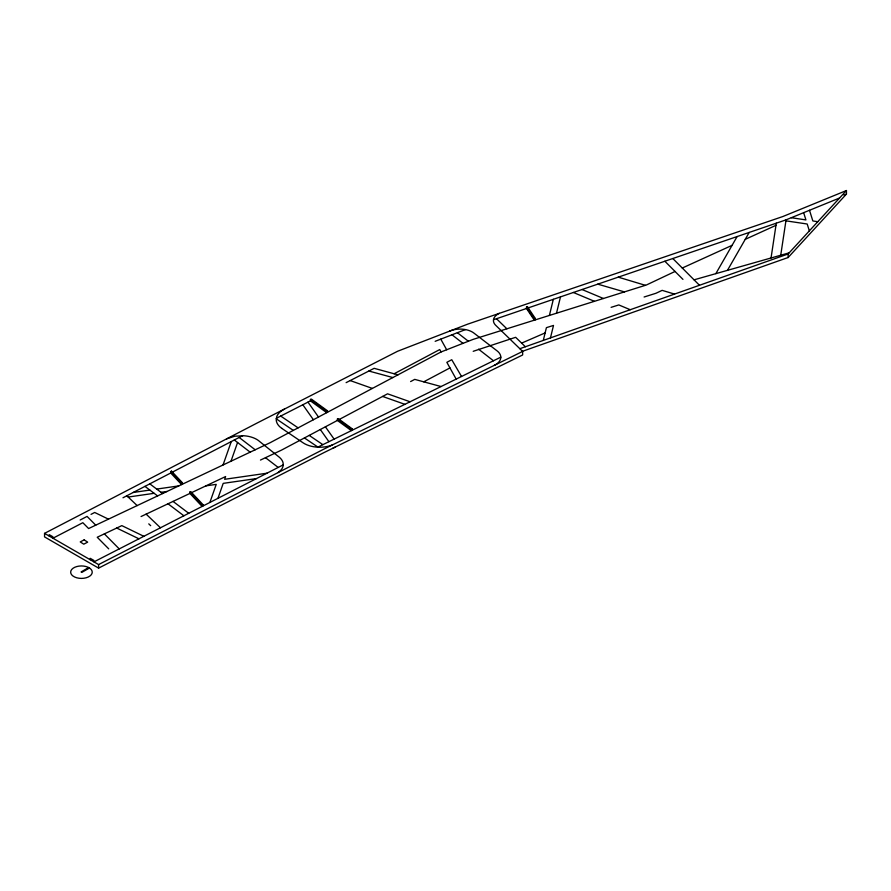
<?xml version="1.0" encoding="UTF-8"?>
<svg xmlns="http://www.w3.org/2000/svg" width="891" height="891" viewBox="0 0 891 891"><rect width="100%" height="100%" fill="white"/><g stroke="black" fill="none" stroke-linecap="round" stroke-linejoin="round"><path stroke-width="1.34" d="M284.563 409.014A23.923 13.811 0 0 0 276.733 416.632L276.243 420.218A23.923 13.811 0 0 0 280.052 427.001L281.912 428.448M771.049 257.978L776.295 223.184M780.728 255.227L786.074 219.843L839.556 198.014M543.287 340.429L546.406 327.654L553.511 325.427L550.46 337.889M549.391 315.447L553.333 299.331M556.496 313.22L560.484 296.881M209.875 502.457L216.235 484.381L205.91 485.862M223.04 464.979L231.27 441.568M217.961 498.314L223.207 483.368L256.452 478.578M230.992 461.226L237.574 442.482M715.841 273.648L737.113 236.561M727.457 270.352L749.208 232.44M519.843 348.704L788.112 253.98L846.45 190.529L846.45 194.06L788.112 257.521L522.059 351.455M278.025 472.62L281.055 469.958A21.841 12.608 0 0 0 283.227 465.057L283.171 463.365A21.841 12.608 0 0 0 279.117 457.072L259.782 441.635A21.852 12.619 0 0 0 244.301 435.777L234.845 436.189L226.592 438.873M88.677 567.556L81.07 571.955L81.827 572.39L89.445 568.001M394.134 373.763L439.742 349.55L441.078 351.945L473.121 339.382L646.32 285.031L675.044 271.454M326.696 411.263L327.498 410.829L311.271 399.034L310.458 399.458L310.458 400.872L326.696 412.678L326.696 411.263L310.458 399.458M441.078 351.945L270.018 442.771L88.61 528.541L82.841 522.716L52.959 538.22L52.959 536.805L49.217 534.656L49.217 536.07M337.388 419.037L351.355 429.195L351.355 430.609L337.388 420.452L337.388 419.037L338.19 418.614L352.19 428.794L352.19 430.197L348.96 427.858M338.19 420.017L281.623 450.055L260.462 460.068M339.393 419.383L387.563 393.811L410.049 401.763M410.617 381.571L414.738 379.377L441.034 386.538M423.76 381.827L449.955 367.916M499.328 313.342L497.969 314.044A16.149 9.322 0 0 0 493.714 318.789L493.447 320.125A16.149 9.322 0 0 0 495.708 325.304L522.649 351.422L522.649 354.963L324.023 452.583L98.6 568.113L44.55 536.905L44.55 533.364L257.154 423.013L397.642 351.243L467.575 324.19L782.888 216.513L846.45 190.529M170.716 471.584L181.586 483.167L181.586 484.581L170.716 472.998L170.716 471.584L171.529 471.161L182.432 482.766L182.432 484.181M80.157 520.01L87.073 516.412L95.738 525.167M91.027 514.363L94.68 512.47L108.468 519.152M122.98 497.779L242.575 435.699M202.123 505.019L202.948 504.596L190.752 491.62L189.906 492.021L189.906 493.425L202.123 506.433L202.123 505.019L189.906 492.021M283.227 464.868L93.934 561.876L93.934 560.461L90.203 558.312L90.203 559.726M317.775 447.159L500.809 357.157A18.332 10.581 0 0 0 497.133 350.909L473.889 333.056A17.241 9.957 0 0 0 466.817 329.87L464.679 329.436A17.241 9.957 0 0 0 449.643 331.129M44.55 533.364L98.6 564.571L324.023 449.053L522.649 351.422M276.31 418.313L311.271 400.449M346.12 382.651L374.153 368.328L397.999 374.821M335.372 447.004L332.733 448.296M351.355 429.195L352.19 428.794M182.432 482.766L181.586 483.167L177.888 479.347M141.056 516.535L225.601 476.551L224.632 479.302L266.944 473.21M682.283 268.024L732.09 245.337M745.255 239.334L775.972 225.334M521.636 343.113L545.114 332.922M843.911 195.096L846.45 194.06M473.21 351.31L515.644 337.299L525.378 346.744M435.164 341.309L465.447 329.592M332.733 444.765L330.572 445.589A21.952 12.674 0 0 1 318.945 447.226L315.926 447.048A21.952 12.674 0 0 1 303.04 442.782L281.857 428.415M526.503 307.072L534.31 318.766L534.31 320.181L526.503 308.486L526.503 307.072L527.461 306.749L535.291 318.455L535.291 319.869M493.525 319.746L786.074 219.843M534.31 318.766L535.291 318.455M611.103 307.35L618.811 304.934L630.238 309.723M644.104 297.004L655.932 293.284L662.147 290.355L674.543 294.086M694.056 279.83L789.014 252.877M133.216 492.467L149.855 490.072M156.716 489.081L178.779 485.907M128.17 497.055L154.143 493.313M161.015 492.322L167.029 491.464M785.918 220.845L807.201 224.009L809.329 230.825M791.353 217.716L805.921 219.921L803.649 212.682M817.738 221.703L812.848 220.968L809.507 210.298M597.772 284.151L624.457 291.903M368.863 371.035L392.842 377.561M618.254 277.157L645.418 285.32M350.185 380.568L372.371 388.42M382.595 396.439L404.848 404.325M582.046 289.519L603.441 298.496M573.381 292.482L594.453 301.314M143.841 536.293L121.822 525.623L97.23 537.251L108.724 548.856M116.71 528.04L138.94 538.81M280.698 416.064L298.095 427.858M309.222 435.409L322.82 444.631M276.266 418.848L293.317 430.398M304.432 437.949L317.92 447.082M149.799 483.858L162.619 493.547M173.032 501.41L188.747 513.283M144.955 486.375L157.596 495.919M168.009 503.783L183.88 515.778M239.167 437.47L255.194 449.777M265.485 457.684L278.192 467.441M234.311 439.987L250.159 452.16M457.406 332.711L468.365 341.242M478.59 349.205L493.458 360.777M452.004 334.793L462.986 343.347M126.834 495.775L137.147 505.587M146.124 514.129L160.469 527.773M148.764 523.863L150.69 525.69M496.499 318.733L506.868 328.79M672.816 258.524L699.48 285.276M664.864 261.241L682.952 279.384M104.37 533.887L119.238 548.912M307.974 402.131L318.499 417.033M325.404 426.811L334.092 439.096M302.829 404.77L313.398 419.739M320.315 429.518L328.89 441.658M529.599 311.36L531.014 313.487M533.152 316.684L534.578 318.811M440.778 339.137L446.669 349.751M461.527 376.47L451.759 359.719L446.848 362.325L456.17 379.098M788.112 253.98L788.112 257.521M527.461 306.749L527.461 308.163M327.498 410.829L327.498 412.243M202.948 504.596L202.948 506.01M171.529 471.161L171.529 472.575M98.6 564.571L98.6 568.113M500.82 357.157A18.321 10.581 0 0 1 494.227 365.399M84.166 539.868L80.235 541.906L83.765 544.178L87.686 542.14L84.166 539.868M89.089 567.767L88.02 567.233A10.792 6.237 0 0 0 70.912 570.819A10.792 6.237 0 0 0 83.787 578.259A10.792 6.237 0 0 0 90.013 568.38L89.089 567.767"/></g></svg>
